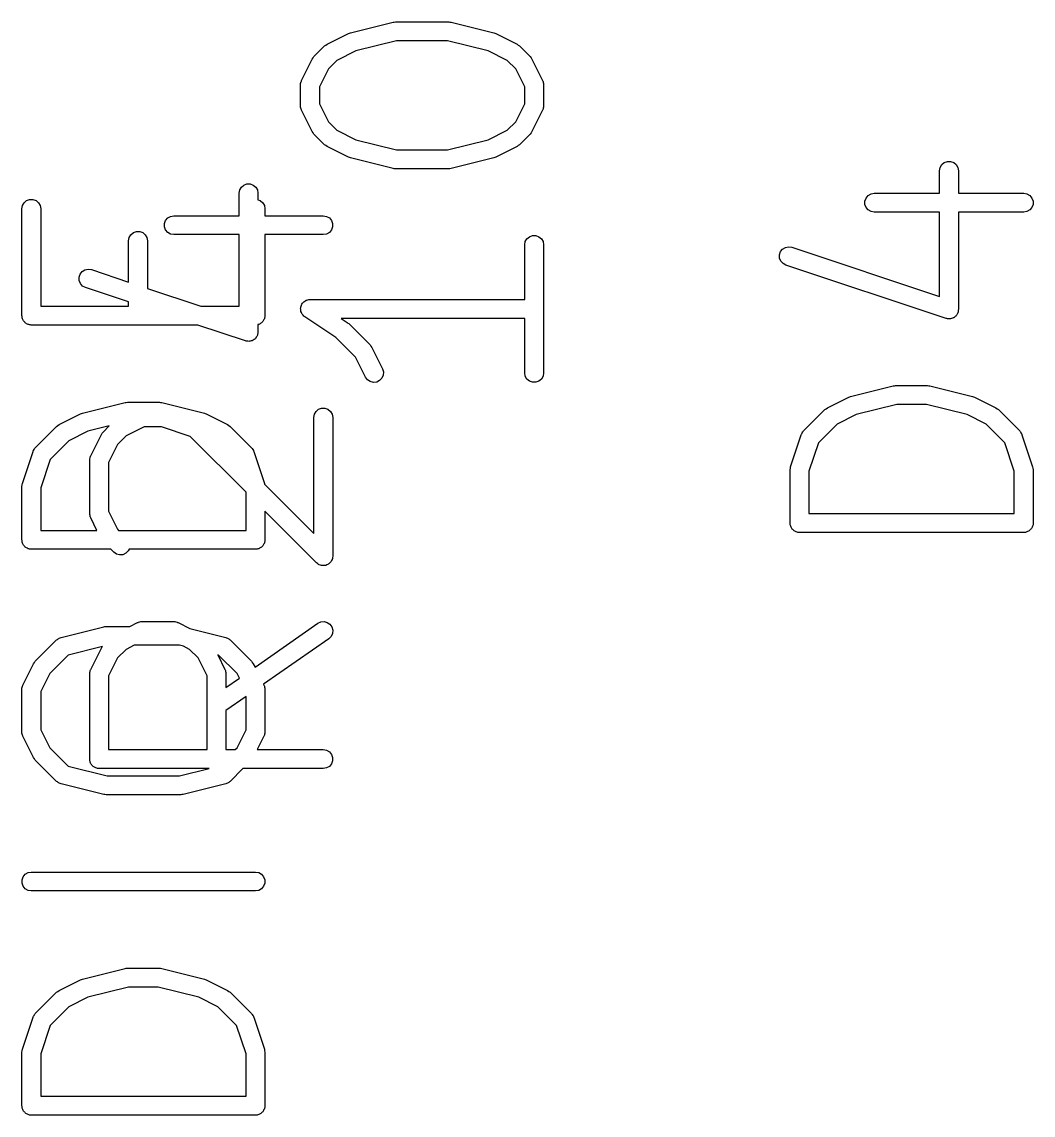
# Model space of a CAD drawing. Extents: x -2.2 to 86.5, y -78.6 to 9.2.
# Drawn here: x 69.69 to 75.13, y -33.76 to -27.88 of the extents above; entities that cross this region are included whole.
import ezdxf

# ---------------------------------------------------------------- set-up
doc = ezdxf.new("R2010")
doc.units = 0
doc.header["$MEASUREMENT"] = 0
doc.layers.add('BLACK', color=7, linetype='CONTINUOUS')

msp = doc.modelspace()

# ---------------------------------------------------------------- linework, layer by layer
at = {"layer": 'Black'}
for p, q in [((71.4535, -27.9399), (71.6833, -27.8824)), ((71.6833, -27.8824), (71.6895, -27.882)), ((71.6895, -27.882), (71.6957, -27.8809)), ((71.6957, -27.8809), (71.9829, -27.8809)), ((71.9829, -27.8809), (71.9891, -27.882)), ((71.9891, -27.882), (71.9952, -27.8824)), ((71.9952, -27.8824), (72.2251, -27.9399)), ((71.4431, -27.9437), (71.4485, -27.9421)), ((71.4485, -27.9421), (71.4535, -27.9399)), ((72.2251, -27.9399), (72.2301, -27.9421)), ((72.2301, -27.9421), (72.2355, -27.9437)), ((71.3282, -28.0012), (71.4431, -27.9437)), ((71.7019, -27.9825), (71.4836, -28.0371)), ((71.9767, -27.9825), (71.7019, -27.9825)), ((72.195, -28.0371), (71.9767, -27.9825)), ((72.2355, -27.9437), (72.3504, -28.0012)), ((71.2576, -28.0681), (71.315, -28.0107)), ((71.315, -28.0107), (71.3217, -28.006)), ((71.3217, -28.006), (71.3282, -28.0012)), ((71.4836, -28.0371), (71.381, -28.0884)), ((72.2976, -28.0884), (72.195, -28.0371)), ((72.3504, -28.0012), (72.3569, -28.006)), ((72.3569, -28.006), (72.3636, -28.0107)), ((72.3636, -28.0107), (72.421, -28.0681)), ((71.1906, -28.1963), (71.2481, -28.0814)), ((71.2481, -28.0814), (71.2529, -28.0748)), ((71.2529, -28.0748), (71.2576, -28.0681)), ((71.381, -28.0884), (71.3353, -28.1342)), ((72.3433, -28.1342), (72.2976, -28.0884)), ((72.421, -28.0681), (72.4257, -28.0748)), ((72.4257, -28.0748), (72.4305, -28.0814)), ((72.4305, -28.0814), (72.488, -28.1963)), ((71.3353, -28.1342), (71.2868, -28.231)), ((72.3917, -28.231), (72.3433, -28.1342)), ((71.1852, -28.219), (71.1858, -28.2161)), ((71.1852, -28.3339), (71.1852, -28.219)), ((71.1856, -28.2132), (71.1873, -28.2075)), ((71.1858, -28.2161), (71.1856, -28.2132)), ((71.1873, -28.2075), (71.1883, -28.2016)), ((71.1883, -28.2016), (71.1898, -28.1991)), ((71.1898, -28.1991), (71.1906, -28.1963)), ((71.2868, -28.231), (71.2868, -28.3219)), ((72.3917, -28.3219), (72.3917, -28.231)), ((72.488, -28.1963), (72.4888, -28.1991)), ((72.4888, -28.1991), (72.4903, -28.2016)), ((72.4903, -28.2016), (72.4913, -28.2075)), ((72.4913, -28.2075), (72.493, -28.2132)), ((72.493, -28.2132), (72.4928, -28.2161)), ((72.4928, -28.2161), (72.4933, -28.219)), ((72.4933, -28.219), (72.4933, -28.3339)), ((71.1858, -28.3368), (71.1852, -28.3339)), ((71.1856, -28.3397), (71.1858, -28.3368)), ((71.1873, -28.3454), (71.1856, -28.3397)), ((71.1883, -28.3513), (71.1873, -28.3454)), ((71.1898, -28.3538), (71.1883, -28.3513)), ((71.1906, -28.3566), (71.1898, -28.3538)), ((71.2868, -28.3219), (71.3353, -28.4187)), ((72.3433, -28.4187), (72.3917, -28.3219)), ((72.4888, -28.3538), (72.488, -28.3566)), ((72.4903, -28.3513), (72.4888, -28.3538)), ((72.4913, -28.3454), (72.4903, -28.3513)), ((72.493, -28.3397), (72.4913, -28.3454)), ((72.4933, -28.3339), (72.4928, -28.3368)), ((72.4928, -28.3368), (72.493, -28.3397)), ((71.2481, -28.4715), (71.1906, -28.3566)), ((72.488, -28.3566), (72.4305, -28.4715)), ((71.2529, -28.478), (71.2481, -28.4715)), ((71.3353, -28.4187), (71.381, -28.4645)), ((71.381, -28.4645), (71.4836, -28.5158)), ((72.195, -28.5158), (72.2976, -28.4645)), ((72.2976, -28.4645), (72.3433, -28.4187)), ((72.4305, -28.4715), (72.4257, -28.478)), ((71.2576, -28.4847), (71.2529, -28.478)), ((71.315, -28.5422), (71.2576, -28.4847)), ((71.4836, -28.5158), (71.7019, -28.5703)), ((71.9767, -28.5703), (72.195, -28.5158)), ((72.421, -28.4847), (72.3636, -28.5422)), ((72.4257, -28.478), (72.421, -28.4847)), ((71.3217, -28.5468), (71.315, -28.5422)), ((71.3282, -28.5517), (71.3217, -28.5468)), ((71.4431, -28.6091), (71.3282, -28.5517)), ((71.7019, -28.5703), (71.9767, -28.5703)), ((72.3504, -28.5517), (72.2355, -28.6091)), ((72.3569, -28.5468), (72.3504, -28.5517)), ((72.3636, -28.5422), (72.3569, -28.5468)), ((71.4485, -28.6107), (71.4431, -28.6091)), ((71.4535, -28.613), (71.4485, -28.6107)), ((71.6833, -28.6704), (71.4535, -28.613)), ((72.2251, -28.613), (71.9952, -28.6704)), ((72.2301, -28.6107), (72.2251, -28.613)), ((72.2355, -28.6091), (72.2301, -28.6107)), ((74.6365, -28.6492), (74.65, -28.6378)), ((74.65, -28.6378), (74.6666, -28.6318)), ((74.6666, -28.6318), (74.6842, -28.6318)), ((74.6842, -28.6318), (74.7008, -28.6378)), ((74.7008, -28.6378), (74.7143, -28.6492)), ((71.6895, -28.6709), (71.6833, -28.6704)), ((71.6957, -28.6719), (71.6895, -28.6709)), ((71.9829, -28.6719), (71.6957, -28.6719)), ((71.9891, -28.6709), (71.9829, -28.6719)), ((71.9952, -28.6704), (71.9891, -28.6709)), ((74.6246, -28.6818), (74.6276, -28.6644)), ((74.6246, -28.8034), (74.6246, -28.6818)), ((74.6276, -28.6644), (74.6365, -28.6492)), ((74.7143, -28.6492), (74.7231, -28.6644)), ((74.7231, -28.6644), (74.7262, -28.6818)), ((74.7262, -28.6818), (74.7262, -28.8034)), ((70.8665, -28.7701), (70.88, -28.7588)), ((70.88, -28.7588), (70.8966, -28.7527)), ((70.8966, -28.7527), (70.9142, -28.7527)), ((70.9142, -28.7527), (70.9308, -28.7588)), ((70.9308, -28.7588), (70.9443, -28.7701)), ((70.8546, -28.8028), (70.8576, -28.7854)), ((70.8546, -28.9243), (70.8546, -28.8028)), ((70.8576, -28.7854), (70.8665, -28.7701)), ((70.9443, -28.7701), (70.9531, -28.7854)), ((70.9531, -28.7854), (70.9562, -28.8028)), ((70.9562, -28.8028), (70.9562, -28.8385)), ((74.2292, -28.8288), (74.2406, -28.8153)), ((74.2406, -28.8153), (74.2558, -28.8064)), ((74.2558, -28.8064), (74.2732, -28.8034)), ((74.2732, -28.8034), (74.6246, -28.8034)), ((74.7262, -28.8034), (75.0775, -28.8034)), ((75.0775, -28.8034), (75.0949, -28.8064)), ((75.0949, -28.8064), (75.1102, -28.8153)), ((75.1102, -28.8153), (75.1215, -28.8288)), ((69.6852, -28.8867), (69.6883, -28.8694)), ((69.6883, -28.8694), (69.6971, -28.8541)), ((69.6971, -28.8541), (69.7106, -28.8427)), ((69.7106, -28.8427), (69.7272, -28.8367)), ((69.7272, -28.8367), (69.7449, -28.8367)), ((69.7449, -28.8367), (69.7614, -28.8427)), ((69.7614, -28.8427), (69.775, -28.8541)), ((69.775, -28.8541), (69.7838, -28.8694)), ((69.7838, -28.8694), (69.7868, -28.8867)), ((70.9562, -28.8385), (70.9679, -28.8427)), ((70.9679, -28.8427), (70.9815, -28.8541)), ((70.9815, -28.8541), (70.9903, -28.8694)), ((70.9903, -28.8694), (70.9933, -28.8867)), ((74.2232, -28.8453), (74.2292, -28.8288)), ((74.2232, -28.863), (74.2232, -28.8453)), ((74.2292, -28.8796), (74.2232, -28.863)), ((74.2406, -28.8931), (74.2292, -28.8796)), ((75.1215, -28.8796), (75.1102, -28.8931)), ((75.1215, -28.8288), (75.1276, -28.8453)), ((75.1276, -28.863), (75.1215, -28.8796)), ((75.1276, -28.8453), (75.1276, -28.863)), ((69.6852, -29.4613), (69.6852, -28.8867)), ((69.7868, -28.8867), (69.7868, -29.4105)), ((70.4592, -28.9497), (70.4706, -28.9362)), ((70.4706, -28.9362), (70.4858, -28.9274)), ((70.4858, -28.9274), (70.5032, -28.9243)), ((70.5032, -28.9243), (70.8546, -28.9243)), ((70.9933, -28.8867), (70.9933, -28.9243)), ((70.9933, -28.9243), (71.3075, -28.9243)), ((71.3075, -28.9243), (71.3249, -28.9274)), ((71.3249, -28.9274), (71.3402, -28.9362)), ((71.3402, -28.9362), (71.3515, -28.9497)), ((74.2558, -28.9019), (74.2406, -28.8931)), ((74.2732, -28.905), (74.2558, -28.9019)), ((74.6246, -28.905), (74.2732, -28.905)), ((74.6246, -29.3582), (74.6246, -28.905)), ((75.0775, -28.905), (74.7262, -28.905)), ((74.7262, -28.905), (74.7262, -29.4287)), ((75.0949, -28.9019), (75.0775, -28.905)), ((75.1102, -28.8931), (75.0949, -28.9019)), ((70.4532, -28.9663), (70.4592, -28.9497)), ((70.4532, -28.9839), (70.4532, -28.9663)), ((70.4592, -29.0005), (70.4532, -28.9839)), ((70.4706, -29.014), (70.4592, -29.0005)), ((71.3515, -29.0005), (71.3402, -29.014)), ((71.3515, -28.9497), (71.3576, -28.9663)), ((71.3576, -28.9839), (71.3515, -29.0005)), ((71.3576, -28.9663), (71.3576, -28.9839)), ((70.2598, -29.0591), (70.2628, -29.0417)), ((70.2598, -29.2809), (70.2598, -29.0591)), ((70.2628, -29.0417), (70.2717, -29.0264)), ((70.2717, -29.0264), (70.2852, -29.0151)), ((70.2852, -29.0151), (70.3017, -29.0091)), ((70.3017, -29.0091), (70.3194, -29.0091)), ((70.3194, -29.0091), (70.336, -29.0151)), ((70.336, -29.0151), (70.3495, -29.0264)), ((70.3495, -29.0264), (70.3583, -29.0417)), ((70.3583, -29.0417), (70.3614, -29.0591)), ((70.3614, -29.0591), (70.3614, -29.3148)), ((70.4858, -29.0229), (70.4706, -29.014)), ((70.5032, -29.0259), (70.4858, -29.0229)), ((70.8546, -29.0259), (70.5032, -29.0259)), ((70.8546, -29.4105), (70.8546, -29.0259)), ((71.3075, -29.0259), (70.9933, -29.0259)), ((70.9933, -29.0259), (70.9933, -29.4613)), ((71.3249, -29.0229), (71.3075, -29.0259)), ((71.3402, -29.014), (71.3249, -29.0229)), ((72.3948, -29.0634), (72.4036, -29.0481)), ((72.4036, -29.0481), (72.4171, -29.0368)), ((72.4171, -29.0368), (72.4337, -29.0307)), ((72.4337, -29.0307), (72.4514, -29.0307)), ((72.4514, -29.0307), (72.4679, -29.0368)), ((72.4679, -29.0368), (72.4815, -29.0481)), ((72.4815, -29.0481), (72.4903, -29.0634)), ((72.3917, -29.0808), (72.3948, -29.0634)), ((72.3917, -29.3747), (72.3917, -29.0808)), ((72.4903, -29.0634), (72.4933, -29.0808)), ((72.4933, -29.0808), (72.4933, -29.7702)), ((73.7633, -29.134), (73.7689, -29.1172)), ((73.7689, -29.1172), (73.7799, -29.1034)), ((73.7799, -29.1034), (73.7949, -29.0942)), ((73.7949, -29.0942), (73.8122, -29.0906)), ((73.8122, -29.0906), (73.8297, -29.0932)), ((73.8297, -29.0932), (74.6246, -29.3582)), ((73.7638, -29.1516), (73.7633, -29.134)), ((73.7703, -29.168), (73.7638, -29.1516)), ((73.782, -29.1812), (73.7703, -29.168)), ((69.9989, -29.2382), (70.0099, -29.2244)), ((70.0099, -29.2244), (70.0249, -29.2151)), ((70.0249, -29.2151), (70.0422, -29.2116)), ((70.0422, -29.2116), (70.0597, -29.2142)), ((70.0597, -29.2142), (70.2598, -29.2809)), ((73.7975, -29.1896), (73.782, -29.1812)), ((74.6593, -29.4769), (73.7975, -29.1896)), ((69.9933, -29.2549), (69.9989, -29.2382)), ((69.9938, -29.2726), (69.9933, -29.2549)), ((70.0003, -29.289), (69.9938, -29.2726)), ((70.012, -29.3022), (70.0003, -29.289)), ((70.0275, -29.3106), (70.012, -29.3022)), ((70.2598, -29.388), (70.0275, -29.3106)), ((70.3614, -29.3148), (70.6485, -29.4105)), ((69.7868, -29.4105), (70.2598, -29.4105)), ((70.2598, -29.4105), (70.2598, -29.388)), ((70.6485, -29.4105), (70.8546, -29.4105)), ((71.186, -29.4167), (71.1881, -29.411)), ((71.1881, -29.411), (71.1895, -29.4051)), ((71.1895, -29.4051), (71.1911, -29.4027)), ((71.1911, -29.4027), (71.1921, -29.4001)), ((71.1921, -29.4001), (71.196, -29.3954)), ((71.196, -29.3954), (71.1993, -29.3904)), ((71.1993, -29.3904), (71.2016, -29.3887)), ((71.2016, -29.3887), (71.2034, -29.3866)), ((71.2034, -29.3866), (71.2086, -29.3835)), ((71.2086, -29.3835), (71.2135, -29.3799)), ((71.2135, -29.3799), (71.2162, -29.3791)), ((71.2162, -29.3791), (71.2187, -29.3777)), ((71.2187, -29.3777), (71.2246, -29.3767)), ((71.2246, -29.3767), (71.2305, -29.375)), ((71.2305, -29.375), (71.2333, -29.3752)), ((71.2333, -29.3752), (71.236, -29.3747)), ((71.236, -29.3747), (72.3917, -29.3747)), ((69.686, -29.4656), (69.6852, -29.4613)), ((69.686, -29.4701), (69.686, -29.4656)), ((69.6875, -29.4743), (69.686, -29.4701)), ((70.9926, -29.4701), (70.9911, -29.4743)), ((70.9933, -29.4613), (70.9926, -29.4656)), ((70.9926, -29.4656), (70.9926, -29.4701)), ((71.1854, -29.4222), (71.186, -29.4195)), ((71.186, -29.4282), (71.1854, -29.4222)), ((71.186, -29.4195), (71.186, -29.4167)), ((71.186, -29.4343), (71.186, -29.4282)), ((71.187, -29.4369), (71.186, -29.4343)), ((71.1873, -29.4397), (71.187, -29.4369)), ((71.19, -29.4452), (71.1873, -29.4397)), ((71.1921, -29.4509), (71.19, -29.4452)), ((71.1939, -29.453), (71.1921, -29.4509)), ((71.1951, -29.4556), (71.1939, -29.453)), ((71.1995, -29.4597), (71.1951, -29.4556)), ((71.2034, -29.4644), (71.1995, -29.4597)), ((71.2058, -29.4658), (71.2034, -29.4644)), ((71.2079, -29.4677), (71.2058, -29.4658)), ((71.376, -29.5799), (71.2079, -29.4677)), ((74.7047, -29.4694), (74.7008, -29.4727)), ((74.7091, -29.4667), (74.7047, -29.4694)), ((74.7114, -29.4638), (74.7091, -29.4667)), ((74.7143, -29.4613), (74.7114, -29.4638)), ((74.7169, -29.4569), (74.7143, -29.4613)), ((74.7201, -29.4529), (74.7169, -29.4569)), ((74.7212, -29.4493), (74.7201, -29.4529)), ((74.7231, -29.4461), (74.7212, -29.4493)), ((74.724, -29.441), (74.7231, -29.4461)), ((74.7256, -29.4361), (74.724, -29.441)), ((74.7262, -29.4287), (74.7255, -29.4324)), ((74.7255, -29.4324), (74.7256, -29.4361)), ((69.6883, -29.4786), (69.6875, -29.4743)), ((69.6905, -29.4825), (69.6883, -29.4786)), ((69.6921, -29.4867), (69.6905, -29.4825)), ((69.6949, -29.4901), (69.6921, -29.4867)), ((69.6971, -29.4939), (69.6949, -29.4901)), ((69.7005, -29.4968), (69.6971, -29.4939)), ((69.7034, -29.5002), (69.7005, -29.4968)), ((69.7072, -29.5024), (69.7034, -29.5002)), ((69.7106, -29.5053), (69.7072, -29.5024)), ((69.7148, -29.5068), (69.7106, -29.5053)), ((69.7187, -29.509), (69.7148, -29.5068)), ((69.7231, -29.5098), (69.7187, -29.509)), ((69.7272, -29.5113), (69.7231, -29.5098)), ((69.7317, -29.5113), (69.7272, -29.5113)), ((69.736, -29.5121), (69.7317, -29.5113)), ((70.632, -29.5121), (69.736, -29.5121)), ((70.8893, -29.5978), (70.632, -29.5121)), ((70.9599, -29.509), (70.9562, -29.5097)), ((70.9562, -29.5097), (70.9562, -29.5496)), ((70.9638, -29.5068), (70.9599, -29.509)), ((70.9679, -29.5053), (70.9638, -29.5068)), ((70.9714, -29.5024), (70.9679, -29.5053)), ((70.9752, -29.5002), (70.9714, -29.5024)), ((70.9781, -29.4968), (70.9752, -29.5002)), ((70.9815, -29.4939), (70.9781, -29.4968)), ((70.9837, -29.4901), (70.9815, -29.4939)), ((70.9865, -29.4867), (70.9837, -29.4901)), ((70.9881, -29.4825), (70.9865, -29.4867)), ((70.9903, -29.4786), (70.9881, -29.4825)), ((70.9911, -29.4743), (70.9903, -29.4786)), ((72.3917, -29.4763), (71.4038, -29.4763)), ((71.4038, -29.4763), (71.4366, -29.4981)), ((71.4366, -29.4981), (71.4402, -29.5016)), ((71.4402, -29.5016), (71.4443, -29.5045)), ((71.4443, -29.5045), (71.5592, -29.6194)), ((72.3917, -29.7702), (72.3917, -29.4763)), ((74.663, -29.4774), (74.6593, -29.4769)), ((74.6666, -29.4787), (74.663, -29.4774)), ((74.6717, -29.4787), (74.6666, -29.4787)), ((74.6768, -29.4795), (74.6717, -29.4787)), ((74.6804, -29.4787), (74.6768, -29.4795)), ((74.6842, -29.4787), (74.6804, -29.4787)), ((74.689, -29.477), (74.6842, -29.4787)), ((74.6941, -29.4759), (74.689, -29.477)), ((74.6973, -29.474), (74.6941, -29.4759)), ((74.7008, -29.4727), (74.6973, -29.474)), ((70.9391, -29.5877), (70.9347, -29.5903)), ((70.9414, -29.5847), (70.9391, -29.5877)), ((70.9443, -29.5823), (70.9414, -29.5847)), ((70.9469, -29.5778), (70.9443, -29.5823)), ((70.9501, -29.5738), (70.9469, -29.5778)), ((70.9512, -29.5703), (70.9501, -29.5738)), ((70.9531, -29.567), (70.9512, -29.5703)), ((70.954, -29.562), (70.9531, -29.567)), ((70.9556, -29.5571), (70.954, -29.562)), ((70.9562, -29.5496), (70.9555, -29.5533)), ((70.9555, -29.5533), (70.9556, -29.5571)), ((71.4816, -29.6854), (71.376, -29.5799)), ((70.893, -29.5984), (70.8893, -29.5978)), ((70.8966, -29.5997), (70.893, -29.5984)), ((70.9017, -29.5997), (70.8966, -29.5997)), ((70.9068, -29.6004), (70.9017, -29.5997)), ((70.9104, -29.5997), (70.9068, -29.6004)), ((70.9142, -29.5997), (70.9104, -29.5997)), ((70.919, -29.5979), (70.9142, -29.5997)), ((70.9241, -29.5969), (70.919, -29.5979)), ((70.9273, -29.5949), (70.9241, -29.5969)), ((70.9308, -29.5936), (70.9273, -29.5949)), ((70.9347, -29.5903), (70.9308, -29.5936)), ((71.5592, -29.6194), (71.5639, -29.626)), ((71.5639, -29.626), (71.5687, -29.6326)), ((71.5687, -29.6326), (71.6262, -29.7475)), ((71.5353, -29.7929), (71.4816, -29.6854)), ((71.6262, -29.7475), (71.6312, -29.7644)), ((71.6312, -29.7644), (71.6302, -29.782)), ((71.5458, -29.8071), (71.5353, -29.7929)), ((71.5606, -29.8168), (71.5458, -29.8071)), ((71.5777, -29.8209), (71.5606, -29.8168)), ((71.5952, -29.8189), (71.5777, -29.8209)), ((71.611, -29.811), (71.5952, -29.8189)), ((71.6232, -29.7982), (71.611, -29.811)), ((71.6302, -29.782), (71.6232, -29.7982)), ((72.3948, -29.7876), (72.3917, -29.7702)), ((72.4036, -29.8028), (72.3948, -29.7876)), ((72.4171, -29.8142), (72.4036, -29.8028)), ((72.4337, -29.8202), (72.4171, -29.8142)), ((72.4514, -29.8202), (72.4337, -29.8202)), ((72.4679, -29.8142), (72.4514, -29.8202)), ((72.4815, -29.8028), (72.4679, -29.8142)), ((72.4903, -29.7876), (72.4815, -29.8028)), ((72.4933, -29.7702), (72.4903, -29.7876)), ((74.146, -29.8965), (74.3758, -29.839)), ((74.3758, -29.839), (74.382, -29.8386)), ((74.382, -29.8386), (74.3881, -29.8375)), ((74.3881, -29.8375), (74.5605, -29.8375)), ((74.5605, -29.8375), (74.5666, -29.8386)), ((74.5666, -29.8386), (74.5728, -29.839)), ((74.5728, -29.839), (74.8026, -29.8965)), ((70.011, -29.9865), (70.2408, -29.9291)), ((70.2408, -29.9291), (70.247, -29.9286)), ((70.247, -29.9286), (70.2531, -29.9275)), ((70.2531, -29.9275), (70.4255, -29.9275)), ((70.4255, -29.9275), (70.4316, -29.9286)), ((70.4316, -29.9286), (70.4378, -29.9291)), ((70.4378, -29.9291), (70.6676, -29.9865)), ((74.0207, -29.9578), (74.1356, -29.9003)), ((74.1356, -29.9003), (74.1409, -29.8987)), ((74.1409, -29.8987), (74.146, -29.8965)), ((74.3944, -29.9391), (74.176, -29.9937)), ((74.5542, -29.9391), (74.3944, -29.9391)), ((74.7726, -29.9937), (74.5542, -29.9391)), ((74.8026, -29.8965), (74.8077, -29.8987)), ((74.8077, -29.8987), (74.813, -29.9003)), ((74.813, -29.9003), (74.9279, -29.9578)), ((69.8857, -30.0478), (70.0006, -29.9903)), ((70.0006, -29.9903), (70.0059, -29.9888)), ((70.0059, -29.9888), (70.011, -29.9865)), ((70.6676, -29.9865), (70.6727, -29.9888)), ((70.6727, -29.9888), (70.678, -29.9903)), ((70.678, -29.9903), (70.7929, -30.0478)), ((71.2567, -30.0093), (71.2598, -29.9919)), ((71.2598, -29.9919), (71.2686, -29.9766)), ((71.2686, -29.9766), (71.2821, -29.9653)), ((71.2821, -29.9653), (71.2987, -29.9592)), ((71.2987, -29.9592), (71.3164, -29.9592)), ((71.3164, -29.9592), (71.3329, -29.9653)), ((71.3329, -29.9653), (71.3465, -29.9766)), ((71.3465, -29.9766), (71.3553, -29.9919)), ((71.3553, -29.9919), (71.3583, -30.0093)), ((73.8926, -30.0822), (74.0075, -29.9673)), ((74.0075, -29.9673), (74.0142, -29.9626)), ((74.0142, -29.9626), (74.0207, -29.9578)), ((74.176, -29.9937), (74.0735, -30.045)), ((74.8751, -30.045), (74.7726, -29.9937)), ((74.9279, -29.9578), (74.9345, -29.9626)), ((74.9345, -29.9626), (74.9411, -29.9673)), ((74.9411, -29.9673), (75.056, -30.0822)), ((69.7576, -30.1722), (69.8725, -30.0573)), ((69.8725, -30.0573), (69.8792, -30.0526)), ((69.8792, -30.0526), (69.8857, -30.0478)), ((70.1558, -30.055), (70.041, -30.0837)), ((70.1226, -30.0882), (70.1558, -30.055)), ((70.7929, -30.0478), (70.7995, -30.0527)), ((70.7995, -30.0527), (70.8061, -30.0573)), ((70.8061, -30.0573), (70.921, -30.1722)), ((71.2567, -30.6335), (71.2567, -30.0093)), ((71.3583, -30.0093), (71.3583, -30.7561)), ((74.0735, -30.045), (73.9729, -30.1456)), ((74.9757, -30.1456), (74.8751, -30.045)), ((70.041, -30.0837), (69.9385, -30.135)), ((70.0556, -30.2164), (70.1131, -30.1014)), ((70.1131, -30.1014), (70.1179, -30.0949)), ((70.1179, -30.0949), (70.1226, -30.0882)), ((70.246, -30.1085), (70.2002, -30.1543)), ((70.3428, -30.0601), (70.246, -30.1085)), ((70.4375, -30.0601), (70.3428, -30.0601)), ((70.5907, -30.1111), (70.4375, -30.0601)), ((70.8917, -30.4122), (70.5907, -30.1111)), ((73.8229, -30.2744), (73.8803, -30.1021)), ((73.8803, -30.1021), (73.8817, -30.0995)), ((73.8817, -30.0995), (73.8825, -30.0967)), ((73.8825, -30.0967), (73.8859, -30.0918)), ((73.8859, -30.0918), (73.8887, -30.0865)), ((73.8887, -30.0865), (73.8909, -30.0846)), ((73.8909, -30.0846), (73.8926, -30.0822)), ((75.056, -30.0822), (75.0577, -30.0846)), ((75.0577, -30.0846), (75.0599, -30.0865)), ((75.0599, -30.0865), (75.0627, -30.0918)), ((75.0627, -30.0918), (75.0661, -30.0967)), ((75.0661, -30.0967), (75.0669, -30.0995)), ((75.0669, -30.0995), (75.0683, -30.1021)), ((75.0683, -30.1021), (75.1257, -30.2744)), ((69.7509, -30.1818), (69.7537, -30.1766)), ((69.7537, -30.1766), (69.7559, -30.1746)), ((69.7559, -30.1746), (69.7576, -30.1722)), ((69.9385, -30.135), (69.8379, -30.2356)), ((70.2002, -30.1543), (70.1518, -30.2511)), ((70.921, -30.1722), (70.9227, -30.1746)), ((70.9227, -30.1746), (70.9249, -30.1766)), ((70.9249, -30.1766), (70.9277, -30.1818)), ((73.9729, -30.1456), (73.9218, -30.2987)), ((75.0267, -30.2987), (74.9757, -30.1456)), ((69.6879, -30.3644), (69.7453, -30.1921)), ((69.7453, -30.1921), (69.7467, -30.1895)), ((69.7467, -30.1895), (69.7475, -30.1867)), ((69.7475, -30.1867), (69.7509, -30.1818)), ((69.8379, -30.2356), (69.7868, -30.3887)), ((70.0502, -30.2391), (70.0508, -30.2362)), ((70.0506, -30.2333), (70.0523, -30.2276)), ((70.0508, -30.2362), (70.0506, -30.2333)), ((70.0523, -30.2276), (70.0533, -30.2217)), ((70.0533, -30.2217), (70.0548, -30.2192)), ((70.0548, -30.2192), (70.0556, -30.2164)), ((70.9277, -30.1818), (70.9311, -30.1867)), ((70.9311, -30.1867), (70.9319, -30.1895)), ((70.9319, -30.1895), (70.9333, -30.1921)), ((70.9333, -30.1921), (70.9907, -30.3644)), ((70.0502, -30.5263), (70.0502, -30.2391)), ((70.1518, -30.2511), (70.1518, -30.5143)), ((73.8202, -30.2905), (73.8217, -30.2825)), ((73.8202, -30.5777), (73.8202, -30.2905)), ((73.8217, -30.2825), (73.8229, -30.2744)), ((75.1257, -30.2744), (75.1269, -30.2825)), ((75.1269, -30.2825), (75.1283, -30.2905)), ((75.1283, -30.2905), (75.1283, -30.5777)), ((73.9218, -30.2987), (73.9218, -30.5269)), ((75.0267, -30.5269), (75.0267, -30.2987)), ((69.6852, -30.3805), (69.6867, -30.3725)), ((69.6852, -30.6678), (69.6852, -30.3805)), ((69.6867, -30.3725), (69.6879, -30.3644)), ((69.7868, -30.3887), (69.7868, -30.617)), ((70.8917, -30.617), (70.8917, -30.4122)), ((70.9907, -30.3644), (70.9913, -30.368)), ((70.9913, -30.368), (71.2567, -30.6335)), ((70.0508, -30.5292), (70.0502, -30.5263)), ((70.0506, -30.5321), (70.0508, -30.5292)), ((70.1518, -30.5143), (70.2003, -30.6111)), ((71.2716, -30.7921), (70.9933, -30.5138)), ((70.9933, -30.5138), (70.9933, -30.6678)), ((73.9218, -30.5269), (75.0267, -30.5269)), ((70.0523, -30.5378), (70.0506, -30.5321)), ((70.0533, -30.5437), (70.0523, -30.5378)), ((70.0548, -30.5462), (70.0533, -30.5437)), ((70.0556, -30.5491), (70.0548, -30.5462)), ((70.0896, -30.617), (70.0556, -30.5491)), ((73.821, -30.5821), (73.8202, -30.5777)), ((73.821, -30.5866), (73.821, -30.5821)), ((73.8225, -30.5907), (73.821, -30.5866)), ((75.1276, -30.5866), (75.1261, -30.5907)), ((75.1283, -30.5777), (75.1276, -30.5821)), ((75.1276, -30.5821), (75.1276, -30.5866)), ((69.7868, -30.617), (70.0896, -30.617)), ((70.2003, -30.6111), (70.2061, -30.617)), ((70.2061, -30.617), (70.8917, -30.617)), ((73.8233, -30.5951), (73.8225, -30.5907)), ((73.8255, -30.599), (73.8233, -30.5951)), ((73.8271, -30.6031), (73.8255, -30.599)), ((73.8299, -30.6065), (73.8271, -30.6031)), ((73.8321, -30.6104), (73.8299, -30.6065)), ((73.8355, -30.6132), (73.8321, -30.6104)), ((73.8384, -30.6167), (73.8355, -30.6132)), ((73.8422, -30.6189), (73.8384, -30.6167)), ((73.8456, -30.6217), (73.8422, -30.6189)), ((73.8498, -30.6233), (73.8456, -30.6217)), ((73.8537, -30.6255), (73.8498, -30.6233)), ((73.8581, -30.6262), (73.8537, -30.6255)), ((73.8622, -30.6278), (73.8581, -30.6262)), ((73.8667, -30.6278), (73.8622, -30.6278)), ((73.871, -30.6285), (73.8667, -30.6278)), ((75.0775, -30.6285), (73.871, -30.6285)), ((75.0819, -30.6278), (75.0775, -30.6285)), ((75.0864, -30.6278), (75.0819, -30.6278)), ((75.0905, -30.6262), (75.0864, -30.6278)), ((75.0949, -30.6255), (75.0905, -30.6262)), ((75.0988, -30.6233), (75.0949, -30.6255)), ((75.1029, -30.6217), (75.0988, -30.6233)), ((75.1064, -30.6189), (75.1029, -30.6217)), ((75.1102, -30.6167), (75.1064, -30.6189)), ((75.1131, -30.6132), (75.1102, -30.6167)), ((75.1165, -30.6104), (75.1131, -30.6132)), ((75.1187, -30.6065), (75.1165, -30.6104)), ((75.1215, -30.6031), (75.1187, -30.6065)), ((75.1231, -30.599), (75.1215, -30.6031)), ((75.1253, -30.5951), (75.1231, -30.599)), ((75.1261, -30.5907), (75.1253, -30.5951)), ((69.686, -30.6721), (69.6852, -30.6678)), ((69.686, -30.6766), (69.686, -30.6721)), ((69.6875, -30.6808), (69.686, -30.6766)), ((69.6883, -30.6851), (69.6875, -30.6808)), ((69.6905, -30.689), (69.6883, -30.6851)), ((69.6921, -30.6932), (69.6905, -30.689)), ((69.6949, -30.6966), (69.6921, -30.6932)), ((69.6971, -30.7004), (69.6949, -30.6966)), ((69.7005, -30.7033), (69.6971, -30.7004)), ((69.7034, -30.7067), (69.7005, -30.7033)), ((69.7072, -30.7089), (69.7034, -30.7067)), ((70.9752, -30.7067), (70.9714, -30.7089)), ((70.9781, -30.7033), (70.9752, -30.7067)), ((70.9815, -30.7004), (70.9781, -30.7033)), ((70.9837, -30.6966), (70.9815, -30.7004)), ((70.9865, -30.6932), (70.9837, -30.6966)), ((70.9881, -30.689), (70.9865, -30.6932)), ((70.9903, -30.6851), (70.9881, -30.689)), ((70.9911, -30.6808), (70.9903, -30.6851)), ((70.9926, -30.6766), (70.9911, -30.6808)), ((70.9933, -30.6678), (70.9926, -30.6721)), ((70.9926, -30.6721), (70.9926, -30.6766)), ((69.7106, -30.7118), (69.7072, -30.7089)), ((69.7148, -30.7133), (69.7106, -30.7118)), ((69.7187, -30.7155), (69.7148, -30.7133)), ((69.7231, -30.7163), (69.7187, -30.7155)), ((69.7272, -30.7178), (69.7231, -30.7163)), ((69.7317, -30.7178), (69.7272, -30.7178)), ((69.736, -30.7186), (69.7317, -30.7178)), ((70.164, -30.7186), (69.736, -30.7186)), ((70.18, -30.7346), (70.164, -30.7186)), ((70.1945, -30.7447), (70.18, -30.7346)), ((70.2115, -30.7493), (70.1945, -30.7447)), ((70.2291, -30.7478), (70.2115, -30.7493)), ((70.2451, -30.7403), (70.2291, -30.7478)), ((70.2576, -30.7278), (70.2451, -30.7403)), ((70.2619, -30.7186), (70.2576, -30.7278)), ((70.9425, -30.7186), (70.2619, -30.7186)), ((70.9469, -30.7178), (70.9425, -30.7186)), ((70.9514, -30.7178), (70.9469, -30.7178)), ((70.9555, -30.7163), (70.9514, -30.7178)), ((70.9599, -30.7155), (70.9555, -30.7163)), ((70.9638, -30.7133), (70.9599, -30.7155)), ((70.9679, -30.7118), (70.9638, -30.7133)), ((70.9714, -30.7089), (70.9679, -30.7118)), ((71.3572, -30.7627), (71.3566, -30.7693)), ((71.3583, -30.7561), (71.3572, -30.7627)), ((71.2771, -30.7959), (71.2716, -30.7921)), ((71.2821, -30.8001), (71.2771, -30.7959)), ((71.2842, -30.8009), (71.2821, -30.8001)), ((71.2861, -30.8022), (71.2842, -30.8009)), ((71.2925, -30.8039), (71.2861, -30.8022)), ((71.2987, -30.8062), (71.2925, -30.8039)), ((71.301, -30.8062), (71.2987, -30.8062)), ((71.3031, -30.8067), (71.301, -30.8062)), ((71.3097, -30.8062), (71.3031, -30.8067)), ((71.3164, -30.8062), (71.3097, -30.8062)), ((71.3185, -30.8054), (71.3164, -30.8062)), ((71.3207, -30.8052), (71.3185, -30.8054)), ((71.3267, -30.8024), (71.3207, -30.8052)), ((71.3329, -30.8001), (71.3267, -30.8024)), ((71.3347, -30.7987), (71.3329, -30.8001)), ((71.3367, -30.7978), (71.3347, -30.7987)), ((71.3414, -30.7931), (71.3367, -30.7978)), ((71.3465, -30.7888), (71.3414, -30.7931)), ((71.3476, -30.7869), (71.3465, -30.7888)), ((71.3492, -30.7853), (71.3476, -30.7869)), ((71.352, -30.7793), (71.3492, -30.7853)), ((71.3553, -30.7735), (71.352, -30.7793)), ((71.3557, -30.7713), (71.3553, -30.7735)), ((71.3566, -30.7693), (71.3557, -30.7713)), ((70.2658, -31.134), (70.3081, -31.1129)), ((70.3081, -31.1129), (70.3109, -31.112)), ((70.3109, -31.112), (70.3135, -31.1106)), ((70.3135, -31.1106), (70.3193, -31.1095)), ((70.3193, -31.1095), (70.325, -31.1078)), ((70.325, -31.1078), (70.328, -31.108)), ((70.328, -31.108), (70.3309, -31.1075)), ((70.3309, -31.1075), (70.5032, -31.1075)), ((70.5032, -31.1075), (70.5061, -31.108)), ((70.5061, -31.108), (70.509, -31.1078)), ((70.509, -31.1078), (70.5147, -31.1095)), ((70.5147, -31.1095), (70.5206, -31.1106)), ((70.5206, -31.1106), (70.5231, -31.112)), ((70.5231, -31.112), (70.5259, -31.1129)), ((70.5259, -31.1129), (70.5899, -31.1448)), ((70.9401, -31.3535), (71.2784, -31.1167)), ((71.2784, -31.1167), (71.2944, -31.1092)), ((71.2944, -31.1092), (71.312, -31.1077)), ((71.312, -31.1077), (71.329, -31.1123)), ((71.329, -31.1123), (71.3435, -31.1224)), ((69.8961, -31.193), (70.1259, -31.1355)), ((70.1259, -31.1355), (70.1321, -31.1351)), ((70.1321, -31.1351), (70.1382, -31.134)), ((70.1382, -31.134), (70.2658, -31.134)), ((70.5899, -31.1448), (70.7825, -31.193)), ((71.3435, -31.1224), (71.3536, -31.1368)), ((71.3566, -31.1715), (71.3492, -31.1875)), ((71.3536, -31.1368), (71.3582, -31.1539)), ((71.3582, -31.1539), (71.3566, -31.1715)), ((69.7576, -31.3213), (69.8725, -31.2064)), ((69.8725, -31.2064), (69.8765, -31.2036)), ((69.8765, -31.2036), (69.88, -31.2002)), ((69.88, -31.2002), (69.8836, -31.1986)), ((69.8836, -31.1986), (69.8869, -31.1962)), ((69.8869, -31.1962), (69.8916, -31.195)), ((69.8916, -31.195), (69.8961, -31.193)), ((70.2898, -31.2356), (70.246, -31.2575)), ((70.5341, -31.2356), (70.2898, -31.2356)), ((70.5544, -31.2407), (70.5341, -31.2356)), ((70.7825, -31.193), (70.787, -31.195)), ((70.787, -31.195), (70.7917, -31.1962)), ((70.7917, -31.1962), (70.795, -31.1986)), ((70.795, -31.1986), (70.7986, -31.2002)), ((70.7986, -31.2002), (70.8021, -31.2036)), ((70.8021, -31.2036), (70.8061, -31.2064)), ((70.8061, -31.2064), (70.921, -31.3213)), ((71.3367, -31.1999), (70.986, -31.4454)), ((71.3492, -31.1875), (71.3367, -31.1999)), ((69.9344, -31.2882), (69.8353, -31.3873)), ((70.1193, -31.2419), (69.9344, -31.2882)), ((70.0556, -31.3654), (70.1131, -31.2505)), ((70.1131, -31.2505), (70.1179, -31.244)), ((70.1179, -31.244), (70.1193, -31.2419)), ((70.246, -31.2575), (70.2003, -31.3033)), ((70.588, -31.2575), (70.5544, -31.2407)), ((70.6338, -31.3033), (70.588, -31.2575)), ((70.7442, -31.2882), (70.7392, -31.2869)), ((70.7392, -31.2869), (70.7785, -31.3654)), ((70.8433, -31.3873), (70.7442, -31.2882)), ((69.6906, -31.4494), (69.7481, -31.3345)), ((69.7481, -31.3345), (69.7529, -31.3279)), ((69.7529, -31.3279), (69.7576, -31.3213)), ((70.2003, -31.3033), (70.1518, -31.4001)), ((70.6822, -31.4001), (70.6338, -31.3033)), ((70.921, -31.3213), (70.9257, -31.3279)), ((70.9257, -31.3279), (70.9305, -31.3345)), ((70.9305, -31.3345), (70.9401, -31.3535)), ((69.8353, -31.3873), (69.7868, -31.4841)), ((70.0502, -31.3881), (70.0508, -31.3852)), ((70.0502, -31.8477), (70.0502, -31.3881)), ((70.0506, -31.3823), (70.0523, -31.3766)), ((70.0508, -31.3852), (70.0506, -31.3823)), ((70.0523, -31.3766), (70.0533, -31.3707)), ((70.0533, -31.3707), (70.0548, -31.3682)), ((70.0548, -31.3682), (70.0556, -31.3654)), ((70.1518, -31.4001), (70.1518, -31.7969)), ((70.6822, -31.7969), (70.6822, -31.4001)), ((70.7785, -31.3654), (70.7793, -31.3682)), ((70.7793, -31.3682), (70.7808, -31.3707)), ((70.7808, -31.3707), (70.7818, -31.3766)), ((70.7818, -31.3766), (70.7835, -31.3823)), ((70.7835, -31.3823), (70.7833, -31.3852)), ((70.7833, -31.3852), (70.7838, -31.3881)), ((70.7838, -31.3881), (70.7838, -31.4629)), ((70.7838, -31.4629), (70.8559, -31.4124)), ((70.8559, -31.4124), (70.8433, -31.3873)), ((69.6852, -31.4721), (69.6858, -31.4692)), ((69.6856, -31.4663), (69.6873, -31.4606)), ((69.6858, -31.4692), (69.6856, -31.4663)), ((69.6873, -31.4606), (69.6883, -31.4547)), ((69.6883, -31.4547), (69.6898, -31.4522)), ((69.6898, -31.4522), (69.6906, -31.4494)), ((70.986, -31.4454), (70.988, -31.4494)), ((70.988, -31.4494), (70.9888, -31.4522)), ((70.9888, -31.4522), (70.9903, -31.4547)), ((70.9903, -31.4547), (70.9913, -31.4606)), ((70.9913, -31.4606), (70.993, -31.4663)), ((70.993, -31.4663), (70.9928, -31.4692)), ((70.9928, -31.4692), (70.9933, -31.4721)), ((69.6852, -31.7019), (69.6852, -31.4721)), ((69.7868, -31.4841), (69.7868, -31.6899)), ((70.8917, -31.5114), (70.7838, -31.5869)), ((70.8917, -31.6899), (70.8917, -31.5114)), ((70.9933, -31.4721), (70.9933, -31.7019)), ((70.7838, -31.5869), (70.7838, -31.7969)), ((69.6858, -31.7048), (69.6852, -31.7019)), ((69.6856, -31.7077), (69.6858, -31.7048)), ((69.7868, -31.6899), (69.8353, -31.7867)), ((70.8433, -31.7867), (70.8917, -31.6899)), ((70.9933, -31.7019), (70.9928, -31.7048)), ((70.9928, -31.7048), (70.993, -31.7077)), ((69.6873, -31.7134), (69.6856, -31.7077)), ((69.6883, -31.7193), (69.6873, -31.7134)), ((69.6898, -31.7218), (69.6883, -31.7193)), ((69.6906, -31.7246), (69.6898, -31.7218)), ((69.7481, -31.8395), (69.6906, -31.7246)), ((70.988, -31.7246), (70.9518, -31.7969)), ((70.9888, -31.7218), (70.988, -31.7246)), ((70.9903, -31.7193), (70.9888, -31.7218)), ((70.9913, -31.7134), (70.9903, -31.7193)), ((70.993, -31.7077), (70.9913, -31.7134)), ((69.8353, -31.7867), (69.9344, -31.8858)), ((70.1518, -31.7969), (70.6822, -31.7969)), ((70.7838, -31.7969), (70.8331, -31.7969)), ((70.8331, -31.7969), (70.8433, -31.7867)), ((70.9518, -31.7969), (71.3075, -31.7969)), ((71.3075, -31.7969), (71.3249, -31.8)), ((71.3249, -31.8), (71.3402, -31.8088)), ((71.3402, -31.8088), (71.3515, -31.8223)), ((71.3515, -31.8223), (71.3576, -31.8389)), ((69.7529, -31.8461), (69.7481, -31.8395)), ((69.7576, -31.8527), (69.7529, -31.8461)), ((69.8725, -31.9676), (69.7576, -31.8527)), ((70.051, -31.8521), (70.0502, -31.8477)), ((70.051, -31.8566), (70.051, -31.8521)), ((70.0525, -31.8607), (70.051, -31.8566)), ((70.0533, -31.8651), (70.0525, -31.8607)), ((70.0555, -31.869), (70.0533, -31.8651)), ((70.0571, -31.8731), (70.0555, -31.869)), ((70.0599, -31.8765), (70.0571, -31.8731)), ((70.0621, -31.8804), (70.0599, -31.8765)), ((70.0655, -31.8832), (70.0621, -31.8804)), ((70.0684, -31.8867), (70.0655, -31.8832)), ((71.3515, -31.8731), (71.3402, -31.8867)), ((71.3576, -31.8566), (71.3515, -31.8731)), ((71.3576, -31.8389), (71.3576, -31.8566)), ((69.9344, -31.8858), (70.1445, -31.9384)), ((70.0722, -31.8889), (70.0684, -31.8867)), ((70.0756, -31.8917), (70.0722, -31.8889)), ((70.0798, -31.8933), (70.0756, -31.8917)), ((70.0837, -31.8955), (70.0798, -31.8933)), ((70.0881, -31.8962), (70.0837, -31.8955)), ((70.0922, -31.8978), (70.0881, -31.8962)), ((70.0967, -31.8978), (70.0922, -31.8978)), ((70.101, -31.8985), (70.0967, -31.8978)), ((70.6934, -31.8985), (70.101, -31.8985)), ((70.1445, -31.9384), (70.5341, -31.9384)), ((70.5341, -31.9384), (70.6934, -31.8985)), ((70.8752, -31.8985), (70.8061, -31.9676)), ((71.3075, -31.8985), (70.8752, -31.8985)), ((71.3249, -31.8955), (71.3075, -31.8985)), ((71.3402, -31.8867), (71.3249, -31.8955)), ((69.8765, -31.9704), (69.8725, -31.9676)), ((69.88, -31.9738), (69.8765, -31.9704)), ((69.8836, -31.9754), (69.88, -31.9738)), ((69.8869, -31.9778), (69.8836, -31.9754)), ((69.8916, -31.979), (69.8869, -31.9778)), ((69.8961, -31.981), (69.8916, -31.979)), ((70.1259, -32.0384), (69.8961, -31.981)), ((70.7825, -31.981), (70.5527, -32.0384)), ((70.787, -31.979), (70.7825, -31.981)), ((70.7917, -31.9778), (70.787, -31.979)), ((70.7949, -31.9754), (70.7917, -31.9778)), ((70.7986, -31.9738), (70.7949, -31.9754)), ((70.8021, -31.9704), (70.7986, -31.9738)), ((70.8061, -31.9676), (70.8021, -31.9704)), ((70.1321, -32.0389), (70.1259, -32.0384)), ((70.1382, -32.04), (70.1321, -32.0389)), ((70.5404, -32.04), (70.1382, -32.04)), ((70.5465, -32.0389), (70.5404, -32.04)), ((70.5527, -32.0384), (70.5465, -32.0389)), ((69.6921, -32.4808), (69.7034, -32.4673)), ((69.7034, -32.4673), (69.7187, -32.4585)), ((69.7187, -32.4585), (69.736, -32.4554)), ((69.736, -32.4554), (70.9425, -32.4554)), ((70.9425, -32.4554), (70.9599, -32.4585)), ((70.9599, -32.4585), (70.9752, -32.4673)), ((70.9752, -32.4673), (70.9865, -32.4808)), ((69.686, -32.4974), (69.6921, -32.4808)), ((69.686, -32.5151), (69.686, -32.4974)), ((69.6921, -32.5316), (69.686, -32.5151)), ((70.9865, -32.4808), (70.9926, -32.4974)), ((70.9926, -32.5151), (70.9865, -32.5316)), ((70.9926, -32.4974), (70.9926, -32.5151)), ((69.7034, -32.5452), (69.6921, -32.5316)), ((69.7187, -32.554), (69.7034, -32.5452)), ((69.736, -32.557), (69.7187, -32.554)), ((70.9425, -32.557), (69.736, -32.557)), ((70.9599, -32.554), (70.9425, -32.557)), ((70.9752, -32.5452), (70.9599, -32.554)), ((70.9865, -32.5316), (70.9752, -32.5452)), ((70.011, -33.0315), (70.2408, -32.974)), ((70.2408, -32.974), (70.247, -32.9736)), ((70.247, -32.9736), (70.2531, -32.9725)), ((70.2531, -32.9725), (70.4255, -32.9725)), ((70.4255, -32.9725), (70.4316, -32.9736)), ((70.4316, -32.9736), (70.4378, -32.974)), ((70.4378, -32.974), (70.6676, -33.0315)), ((69.8857, -33.0928), (70.0006, -33.0353)), ((70.0006, -33.0353), (70.0059, -33.0337)), ((70.0059, -33.0337), (70.011, -33.0315)), ((70.6676, -33.0315), (70.6727, -33.0337)), ((70.6727, -33.0337), (70.678, -33.0353)), ((70.678, -33.0353), (70.7929, -33.0928)), ((69.7576, -33.2172), (69.8725, -33.1023)), ((69.8725, -33.1023), (69.8792, -33.0976)), ((69.8792, -33.0976), (69.8857, -33.0928)), ((70.2594, -33.0741), (70.041, -33.1287)), ((70.4192, -33.0741), (70.2594, -33.0741)), ((70.6376, -33.1287), (70.4192, -33.0741)), ((70.7929, -33.0928), (70.7995, -33.0976)), ((70.7995, -33.0976), (70.8061, -33.1023)), ((70.8061, -33.1023), (70.921, -33.2172)), ((70.041, -33.1287), (69.9385, -33.18)), ((70.7401, -33.18), (70.6376, -33.1287)), ((69.7453, -33.2371), (69.7467, -33.2345)), ((69.7467, -33.2345), (69.7475, -33.2317)), ((69.7475, -33.2317), (69.7509, -33.2268)), ((69.7509, -33.2268), (69.7537, -33.2215)), ((69.7537, -33.2215), (69.7559, -33.2196)), ((69.7559, -33.2196), (69.7576, -33.2172)), ((69.9385, -33.18), (69.8379, -33.2806)), ((70.8407, -33.2806), (70.7401, -33.18)), ((70.921, -33.2172), (70.9227, -33.2196)), ((70.9227, -33.2196), (70.9249, -33.2215)), ((70.9249, -33.2215), (70.9277, -33.2268)), ((70.9277, -33.2268), (70.9311, -33.2317)), ((70.9311, -33.2317), (70.9319, -33.2345)), ((70.9319, -33.2345), (70.9333, -33.2371)), ((69.6879, -33.4094), (69.7453, -33.2371)), ((69.8379, -33.2806), (69.7868, -33.4337)), ((70.8917, -33.4337), (70.8407, -33.2806)), ((70.9333, -33.2371), (70.9907, -33.4094)), ((69.6867, -33.4175), (69.6879, -33.4094)), ((70.9907, -33.4094), (70.9919, -33.4175)), ((69.6852, -33.4255), (69.6867, -33.4175)), ((69.6852, -33.7127), (69.6852, -33.4255)), ((69.7868, -33.4337), (69.7868, -33.6619)), ((70.8917, -33.6619), (70.8917, -33.4337)), ((70.9919, -33.4175), (70.9933, -33.4255)), ((70.9933, -33.4255), (70.9933, -33.7127)), ((69.7868, -33.6619), (70.8917, -33.6619)), ((69.686, -33.7171), (69.6852, -33.7127)), ((69.686, -33.7216), (69.686, -33.7171)), ((69.6875, -33.7257), (69.686, -33.7216)), ((69.6883, -33.7301), (69.6875, -33.7257)), ((69.6905, -33.734), (69.6883, -33.7301)), ((69.6921, -33.7381), (69.6905, -33.734)), ((69.6949, -33.7415), (69.6921, -33.7381)), ((69.6971, -33.7454), (69.6949, -33.7415)), ((69.7005, -33.7482), (69.6971, -33.7454)), ((69.7034, -33.7517), (69.7005, -33.7482)), ((69.7072, -33.7539), (69.7034, -33.7517)), ((69.7106, -33.7567), (69.7072, -33.7539)), ((69.7148, -33.7583), (69.7106, -33.7567)), ((69.7187, -33.7605), (69.7148, -33.7583)), ((69.7231, -33.7612), (69.7187, -33.7605)), ((69.7272, -33.7628), (69.7231, -33.7612)), ((69.7317, -33.7628), (69.7272, -33.7628)), ((69.736, -33.7635), (69.7317, -33.7628)), ((70.9425, -33.7635), (69.736, -33.7635)), ((70.9469, -33.7628), (70.9425, -33.7635)), ((70.9514, -33.7628), (70.9469, -33.7628)), ((70.9555, -33.7612), (70.9514, -33.7628)), ((70.9599, -33.7605), (70.9555, -33.7612)), ((70.9638, -33.7583), (70.9599, -33.7605)), ((70.9679, -33.7567), (70.9638, -33.7583)), ((70.9714, -33.7539), (70.9679, -33.7567)), ((70.9752, -33.7517), (70.9714, -33.7539)), ((70.9781, -33.7482), (70.9752, -33.7517)), ((70.9815, -33.7454), (70.9781, -33.7482)), ((70.9837, -33.7415), (70.9815, -33.7454)), ((70.9865, -33.7381), (70.9837, -33.7415)), ((70.9881, -33.734), (70.9865, -33.7381)), ((70.9903, -33.7301), (70.9881, -33.734)), ((70.9911, -33.7257), (70.9903, -33.7301)), ((70.9926, -33.7216), (70.9911, -33.7257)), ((70.9933, -33.7127), (70.9926, -33.7171)), ((70.9926, -33.7171), (70.9926, -33.7216))]:
    msp.add_line(p, q, dxfattribs=at)

doc.saveas('drawing.dxf')
